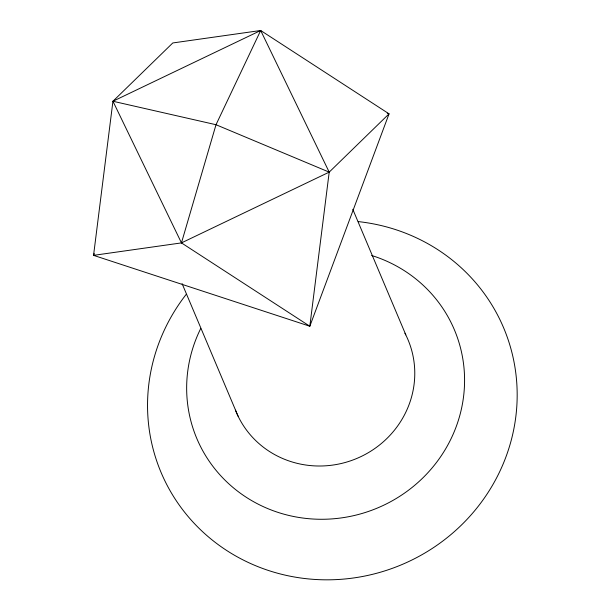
<?xml version="1.0" encoding="UTF-8"?>
<svg xmlns="http://www.w3.org/2000/svg" width="610" height="610" viewBox="0 0 610 610"><rect width="100%" height="100%" fill="white"/><g stroke="black" fill="none" stroke-linecap="round" stroke-linejoin="round"><path stroke-width="0.91" d="M95.45 255.437L93.559 255.354L112.941 101.252L172.79 42.959L260.683 30.5L389.05 113.841L309.819 326.236L93.559 255.354L94.222 253.562M387.243 113.246L389.05 113.841L329.202 172.134L309.819 326.236L181.46 242.894L112.941 101.252L260.683 30.5L329.202 172.134L181.46 242.894L93.559 255.354M181.46 242.894L216.009 124.722L260.683 30.5M112.941 101.252L216.009 124.722L329.202 172.134M352.786 209.306L406.184 335.706A93.193 89.495 -22.9 0 1 358.017 457.935A93.193 89.495 -22.9 0 1 235.475 410.21M182.1 283.658L238.091 416.203M404.926 333.212A93.193 89.495 -22.9 0 1 405.772 334.875M371.635 255.468A139.789 134.238 -22.9 0 1 454.846 430.18A139.789 134.238 -22.9 0 1 269.536 509.32A139.789 134.238 -22.9 0 1 200.751 328.447M358.222 221.59A185.92 178.539 -22.9 0 1 508.183 450.531A185.92 178.539 -22.9 0 1 246.021 561.391A185.92 178.539 -22.9 0 1 186.225 294.325"/></g></svg>
